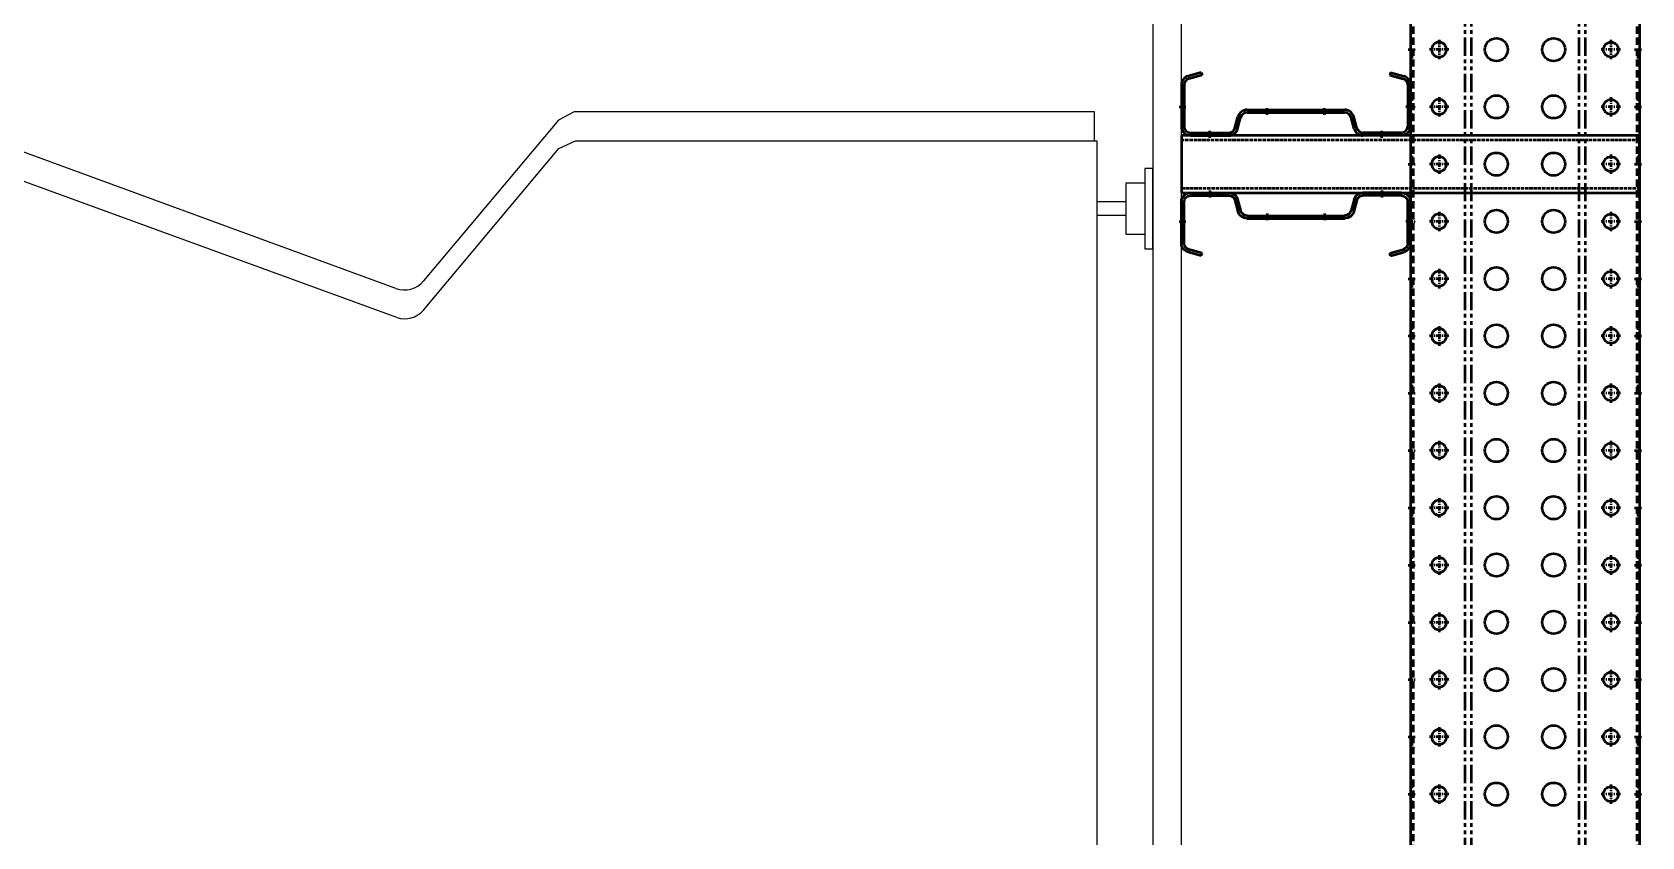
# Model space of a CAD drawing. Header units: millimetres. Extents: x -677815 to 476396, y -125373 to 39000.
# Drawn here: x 409533 to 410939, y -31192 to -30490 of the extents above; entities that cross this region are included whole.
import ezdxf

# ---------------------------------------------------------------- set-up
doc = ezdxf.new("R2010")
doc.units = ezdxf.units.MM
for name, pattern in [('Xref Rapid Pick$0$AM_ISO02W050', [7.5, 6, -1.5]), ('Xref Rapid Pick$0$AM_ISO02W050x2', [3.75, 3, -0.75]), ('Xref Rapid Pick$0$CENTER', [7, 4, -1, 1, -1]), ('Xref Rapid Pick$0$HIDDEN', [9.525, 6.35, -3.175]), ('Xref Rapid Pick$0$PHANTOM2', [31.75, 15.875, -3.175, 3.175, -3.175, 3.175, -3.175])]:
    doc.linetypes.add(name, pattern=pattern)
for name, color, linetype, lineweight in [('AM_BOR', 4, 'Continuous', 25), ('Xref Rapid Pick$0$AM_BOR', 4, 'Continuous', 25), ('Xref Rapid Pick$0$BEAM_SIGMA', 2, 'Continuous', 50), ('Xref Rapid Pick$0$S Cont 2.5', 7, 'Continuous', 50), ('Xref Rapid Pick$0$S Hidden', 9, 'Xref Rapid Pick$0$AM_ISO02W050', 25)]:
    doc.layers.add(name, color=color, linetype=linetype, lineweight=lineweight)
doc.layers.add('Xref Rapid Pick$0$B', color=4, linetype='Continuous')

# ---------------------------------------------------------------- blocks, each defined once
blk = doc.blocks.new('Xref Rapid Pick$0$CN0309070304362')
for p, q in [((13.386, 26.016), (6.255, 45.509)), ((14.382, 25.979), (7.272, 45.509)), ((7.605, 20.424), (13.13, 25.06)), ((14.132, 25.069), (8.582, 20.409)), ((7.312, 19.881), (7.605, 20.424)), ((8.582, 20.409), (8.312, 19.839)), ((7.312, 1.999), (7.312, 19.881)), ((8.312, 19.839), (8.312, 1.924)), ((8.312, 1.999), (7.312, 1.999)), ((8.312, 1.924), (65.327, 1.924)), ((10.41, 0.924), (10.41, 1.924)), ((10.88, 0.924), (10.88, 1.924)), ((9.765, 0.276), (9.765, 0.924)), ((9.765, 0.924), (11.525, 0.924)), ((11.525, 0.924), (11.525, 0.294)), ((9.268, 0.276), (12.024, 0.276)), ((9.268, 0), (9.268, 0.276)), ((12.024, 0), (9.268, 0)), ((12.024, 0.276), (12.024, 0))]:
    blk.add_line(p, q)
at = {"extrusion": (0, 0, -1)}
for centre, radius, start, end in [((-12.576, 25.721), 0.862, 160, 230), ((-13.597, 25.705), 0.831, 160.74, 229.98)]:
    blk.add_arc(centre, radius, start, end, dxfattribs=at)
blk = doc.blocks.new('*U794')
for p, q in [((32175, 25), (-25, 25)), ((32175, -175), (-25, -175))]:
    blk.add_line(p, q)
at = {"color": 8, "linetype": 'Xref Rapid Pick$0$HIDDEN'}
for p, q in [((32175, 22.6), (-25, 22.6)), ((10743.5, 25), (10743.5, 22.6)), ((10756.5, 25), (10756.5, 22.6)), ((10793.5, 25), (10793.5, 22.6)), ((10806.5, 25), (10806.5, 22.6)), ((10843.5, 25), (10843.5, 22.6)), ((10856.5, 25), (10856.5, 22.6)), ((10893.5, 25), (10893.5, 22.6)), ((10906.5, 25), (10906.5, 22.6)), ((10943.5, 25), (10943.5, 22.6)), ((10956.5, 25), (10956.5, 22.6)), ((10993.5, 25), (10993.5, 22.6)), ((11006.5, 25), (11006.5, 22.6)), ((11043.5, 25), (11043.5, 22.6)), ((11056.5, 25), (11056.5, 22.6)), ((11093.5, 25), (11093.5, 22.6)), ((11106.5, 25), (11106.5, 22.6)), ((11143.5, 25), (11143.5, 22.6)), ((11156.5, 25), (11156.5, 22.6)), ((11193.5, 25), (11193.5, 22.6)), ((11206.5, 25), (11206.5, 22.6)), ((11243.5, 25), (11243.5, 22.6)), ((11256.5, 25), (11256.5, 22.6)), ((11293.5, 25), (11293.5, 22.6)), ((11306.5, 25), (11306.5, 22.6)), ((11343.5, 25), (11343.5, 22.6)), ((11356.5, 25), (11356.5, 22.6)), ((11393.5, 25), (11393.5, 22.6)), ((11406.5, 25), (11406.5, 22.6)), ((32175, -172.6), (-25, -172.6)), ((10743.5, -172.6), (10743.5, -175)), ((10756.5, -172.6), (10756.5, -175)), ((10793.5, -172.6), (10793.5, -175)), ((10806.5, -172.6), (10806.5, -175)), ((10843.5, -172.6), (10843.5, -175)), ((10856.5, -172.6), (10856.5, -175)), ((10893.5, -172.6), (10893.5, -175)), ((10906.5, -172.6), (10906.5, -175)), ((10943.5, -172.6), (10943.5, -175)), ((10956.5, -172.6), (10956.5, -175)), ((10993.5, -172.6), (10993.5, -175)), ((11006.5, -172.6), (11006.5, -175)), ((11043.5, -172.6), (11043.5, -175)), ((11056.5, -172.6), (11056.5, -175)), ((11093.5, -172.6), (11093.5, -175)), ((11106.5, -172.6), (11106.5, -175)), ((11143.5, -172.6), (11143.5, -175)), ((11156.5, -172.6), (11156.5, -175)), ((11193.5, -172.6), (11193.5, -175)), ((11206.5, -172.6), (11206.5, -175)), ((11243.5, -172.6), (11243.5, -175)), ((11256.5, -172.6), (11256.5, -175)), ((11293.5, -172.6), (11293.5, -175)), ((11306.5, -172.6), (11306.5, -175)), ((11343.5, -172.6), (11343.5, -175)), ((11356.5, -172.6), (11356.5, -175)), ((11393.5, -172.6), (11393.5, -175)), ((11406.5, -172.6), (11406.5, -175))]:
    blk.add_line(p, q, dxfattribs=at)
at = {"color": 8, "linetype": 'Xref Rapid Pick$0$CENTER'}
for p, q in [((10750, 27), (10750, 20.6)), ((10800, 27), (10800, 20.6)), ((10850, 27), (10850, 20.6)), ((10900, 27), (10900, 20.6)), ((10950, 27), (10950, 20.6)), ((11000, 27), (11000, 20.6)), ((11050, 27), (11050, 20.6)), ((11100, 27), (11100, 20.6)), ((11150, 27), (11150, 20.6)), ((11200, 27), (11200, 20.6)), ((11250, 27), (11250, 20.6)), ((11300, 27), (11300, 20.6)), ((11350, 27), (11350, 20.6)), ((11400, 27), (11400, 20.6)), ((10758.5, 0), (10741.5, 0)), ((10750, -8.5), (10750, 8.5)), ((10808.5, 0), (10791.5, 0)), ((10800, -8.5), (10800, 8.5)), ((10858.5, 0), (10841.5, 0)), ((10850, -8.5), (10850, 8.5)), ((10908.5, 0), (10891.5, 0)), ((10900, -8.5), (10900, 8.5)), ((10958.5, 0), (10941.5, 0)), ((10950, -8.5), (10950, 8.5)), ((11008.5, 0), (10991.5, 0)), ((11000, -8.5), (11000, 8.5)), ((11058.5, 0), (11041.5, 0)), ((11050, -8.5), (11050, 8.5)), ((11108.5, 0), (11091.5, 0)), ((11100, -8.5), (11100, 8.5)), ((11158.5, 0), (11141.5, 0)), ((11150, -8.5), (11150, 8.5)), ((11208.5, 0), (11191.5, 0)), ((11200, -8.5), (11200, 8.5)), ((11258.5, 0), (11241.5, 0)), ((11250, -8.5), (11250, 8.5)), ((11308.5, 0), (11291.5, 0)), ((11300, -8.5), (11300, 8.5)), ((11358.5, 0), (11341.5, 0)), ((11350, -8.5), (11350, 8.5)), ((11408.5, 0), (11391.5, 0)), ((11400, -8.5), (11400, 8.5)), ((10758.5, -150), (10741.5, -150)), ((10750, -158.5), (10750, -141.5)), ((10808.5, -150), (10791.5, -150)), ((10800, -158.5), (10800, -141.5)), ((10858.5, -150), (10841.5, -150)), ((10850, -158.5), (10850, -141.5)), ((10908.5, -150), (10891.5, -150)), ((10900, -158.5), (10900, -141.5)), ((10958.5, -150), (10941.5, -150)), ((10950, -158.5), (10950, -141.5)), ((11008.5, -150), (10991.5, -150)), ((11000, -158.5), (11000, -141.5)), ((11058.5, -150), (11041.5, -150)), ((11050, -158.5), (11050, -141.5)), ((11108.5, -150), (11091.5, -150)), ((11100, -158.5), (11100, -141.5)), ((11158.5, -150), (11141.5, -150)), ((11150, -158.5), (11150, -141.5)), ((11208.5, -150), (11191.5, -150)), ((11200, -158.5), (11200, -141.5)), ((11258.5, -150), (11241.5, -150)), ((11250, -158.5), (11250, -141.5)), ((11308.5, -150), (11291.5, -150)), ((11300, -158.5), (11300, -141.5)), ((11358.5, -150), (11341.5, -150)), ((11350, -158.5), (11350, -141.5)), ((11408.5, -150), (11391.5, -150)), ((11400, -158.5), (11400, -141.5)), ((10750, -170.6), (10750, -177)), ((10800, -170.6), (10800, -177)), ((10850, -170.6), (10850, -177)), ((10900, -170.6), (10900, -177)), ((10950, -170.6), (10950, -177)), ((11000, -170.6), (11000, -177)), ((11050, -170.6), (11050, -177)), ((11100, -170.6), (11100, -177)), ((11150, -170.6), (11150, -177)), ((11200, -170.6), (11200, -177)), ((11250, -170.6), (11250, -177)), ((11300, -170.6), (11300, -177)), ((11350, -170.6), (11350, -177)), ((11400, -170.6), (11400, -177))]:
    blk.add_line(p, q, dxfattribs=at)
at = {"color": 9, "linetype": 'Xref Rapid Pick$0$PHANTOM2'}
for p, q in [((32175, -22.5), (-25, -22.5)), ((32175, -27.9), (-25, -27.9)), ((32175, -122.1), (-25, -122.1)), ((32175, -127.5), (-25, -127.5))]:
    blk.add_line(p, q, dxfattribs=at)
at = {"extrusion": (0, 0, -1)}
for centre in [(-10750, 0), (-10800, 0), (-10850, 0), (-10900, 0), (-10950, 0), (-11000, 0), (-11050, 0), (-11100, 0), (-11150, 0), (-11200, 0), (-11250, 0), (-11300, 0), (-11350, 0), (-11400, 0)]:
    blk.add_circle(centre, 6.5, dxfattribs=at)
for centre, radius in [((10750, -50), 10), ((10800, -50), 10), ((10850, -50), 10), ((10900, -50), 10), ((10950, -50), 10), ((11000, -50), 10), ((11050, -50), 10), ((11100, -50), 10), ((11150, -50), 10), ((11200, -50), 10), ((11250, -50), 10), ((11300, -50), 10), ((11350, -50), 10), ((11400, -50), 10), ((10750, -100), 10), ((10800, -100), 10), ((10850, -100), 10), ((10900, -100), 10), ((10950, -100), 10), ((11000, -100), 10), ((11050, -100), 10), ((11100, -100), 10), ((11150, -100), 10), ((11200, -100), 10), ((11250, -100), 10), ((11300, -100), 10), ((11350, -100), 10), ((11400, -100), 10), ((10750, -150), 6.5), ((10800, -150), 6.5), ((10850, -150), 6.5), ((10900, -150), 6.5), ((10950, -150), 6.5), ((11000, -150), 6.5), ((11050, -150), 6.5), ((11100, -150), 6.5), ((11150, -150), 6.5), ((11200, -150), 6.5), ((11250, -150), 6.5), ((11300, -150), 6.5), ((11350, -150), 6.5), ((11400, -150), 6.5)]:
    blk.add_circle(centre, radius)
blk = doc.blocks.new('Xref Rapid Pick$0$RK1223 sv')
for p, q in [((0, 17.1), (0, -16.5)), ((2.4, 17.1), (2.4, -16.5)), ((44.2, 25), (7.9, 25)), ((44.2, 22.6), (7.9, 22.6)), ((52.7, 6.9), (49.6, 18.5)), ((55, 7.6), (51.9, 19.1)), ((55, 7.6), (52.7, 6.9)), ((5.9, -24.1), (15.6, -26.7)), ((6.5, -21.8), (16.2, -24.4)), ((20, -32.5), (20, -117.5)), ((22.4, -32.5), (22.4, -117.5)), ((5.9, -125.9), (15.6, -123.3)), ((6.5, -128.2), (16.2, -125.6)), ((0, -167.1), (0, -133.5)), ((2.4, -167.1), (2.4, -133.5)), ((52.7, -156.9), (49.6, -168.5)), ((55, -157.6), (51.9, -169.1)), ((55, -157.6), (52.7, -156.9)), ((44.2, -172.6), (7.9, -172.6)), ((44.2, -175), (7.9, -175))]:
    blk.add_line(p, q)
at = {"color": 8, "linetype": 'Xref Rapid Pick$0$HIDDEN'}
for p, q in [((18.5, 22.6), (18.5, 25)), ((31.5, 22.6), (31.5, 25)), ((2.4, 6.5), (0, 6.5)), ((2.4, -6.5), (0, -6.5)), ((22.4, -40), (20, -40)), ((22.4, -60), (20, -60)), ((22.4, -90), (20, -90)), ((22.4, -110), (20, -110)), ((2.4, -143.5), (0, -143.5)), ((2.4, -156.5), (0, -156.5)), ((18.5, -172.6), (18.5, -175)), ((31.5, -172.6), (31.5, -175))]:
    blk.add_line(p, q, dxfattribs=at)
at = {"color": 8, "linetype": 'Xref Rapid Pick$0$CENTER'}
for p, q in [((25, 27), (25, 20.6)), ((-2, 0), (4.4, 0)), ((18, -50), (24.4, -50)), ((18, -100), (24.4, -100)), ((-2, -150), (4.4, -150)), ((25, -177), (25, -170.6))]:
    blk.add_line(p, q, dxfattribs=at)
for centre, radius, start, end in [((7.9, 17.1), 7.9, 90, 180), ((7.9, 17.1), 5.5, 90, 180), ((44.2, 17.1), 7.9, 15, 90), ((44.2, 17.1), 5.5, 15, 90), ((7.9, -16.5), 7.9, 180, 255), ((7.9, -16.5), 5.5, 180, 255), ((14, -32.5), 6, 0, 75), ((14, -32.5), 8.4, 0, 75), ((7.9, -133.5), 7.9, 105, 180), ((14, -117.5), 6, 285, 360), ((14, -117.5), 8.4, 285, 360), ((7.9, -133.5), 5.5, 105, 180), ((7.9, -167.1), 7.9, 180, 270), ((7.9, -167.1), 5.5, 180, 270), ((44.2, -167.1), 5.5, 270, 345), ((44.2, -167.1), 7.9, 270, 345)]:
    blk.add_arc(centre, radius, start, end)
blk = doc.blocks.new('*U791')
at = {"layer": 'Xref Rapid Pick$0$BEAM_SIGMA'}
blk.add_blockref('Xref Rapid Pick$0$RK1223 sv', (0, 0), dxfattribs=at)
blk = doc.blocks.new('Xref Rapid Pick$0$A$C3945242F')
at = {"layer": 'Xref Rapid Pick$0$S Cont 2.5'}
for p, q in [((0, 400), (0, 0)), ((50, 400), (0, 400)), ((50, 0), (50, 400)), ((0, 0), (50, 0))]:
    blk.add_line(p, q, dxfattribs=at)
at = {"layer": 'Xref Rapid Pick$0$S Hidden', "linetype": 'Xref Rapid Pick$0$AM_ISO02W050x2', "lineweight": 50}
for p, q in [((4, 400), (4, 0)), ((46, 0), (46, 400))]:
    blk.add_line(p, q, dxfattribs=at)
blk = doc.blocks.new('*U877')
at = {"xscale": -1}
blk.add_blockref('*U791', (-25, 159.5), dxfattribs=at)
blk.add_blockref('*U791', (25, 159.5))
at = {"layer": 'Xref Rapid Pick$0$AM_BOR'}
blk.add_blockref('Xref Rapid Pick$0$A$C3945242F', (-25, -215.5), dxfattribs=at)
blk = doc.blocks.new('*U878')
at = {"layer": 'Xref Rapid Pick$0$B', "color": 0, "linetype": 'ByBlock', "lineweight": -2, "transparency": 16777216}
blk.add_blockref('*U877', (11200, 0), dxfattribs=at)
blk = doc.blocks.new('Xref Rapid Pick')
at = {"layer": 'Xref Rapid Pick$0$AM_BOR', "color": 6}
blk.add_lwpolyline([(410536.6, -41930), (410536.6, -9742.7), (410511.6, -9742.7), (410511.6, -41930)], close=True, dxfattribs=at)
at = {"xscale": -25.4, "yscale": 25.4, "zscale": 25.4, "rotation": 90}
blk.add_blockref('Xref Rapid Pick$0$CN0309070304362', (410511.6, -30373.5), dxfattribs=at)
at = {"layer": 'Xref Rapid Pick$0$B', "rotation": 90}
blk.add_blockref('*U878', (410721.1, -41805), dxfattribs=at)
at = {"layer": 'Xref Rapid Pick$0$BEAM_SIGMA', "rotation": 90}
blk.add_blockref('*U794', (410761.6, -41905), dxfattribs=at)

msp = doc.modelspace()

# ---------------------------------------------------------------- block references
at = {"layer": 'AM_BOR'}
msp.add_blockref('Xref Rapid Pick', (0, 0), dxfattribs=at)

doc.saveas('drawing.dxf')
